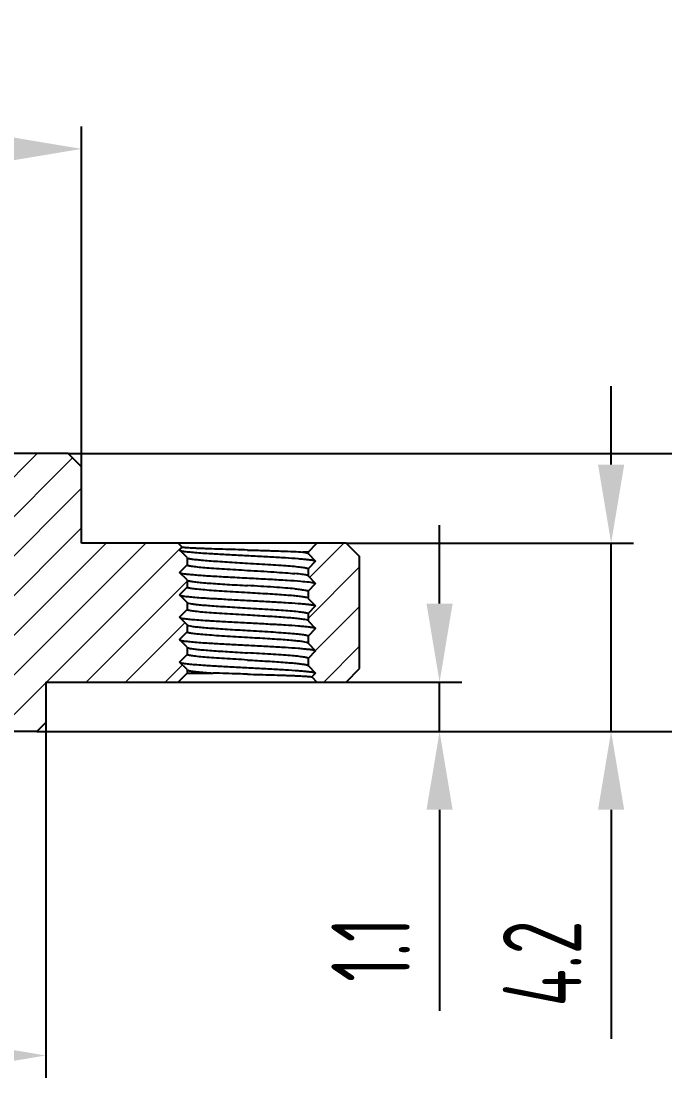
# Model space of a CAD drawing. Header units: inches. Extents: x -12 to 92, y -2 to 146.
# Drawn here: x 44.93 to 59.29, y 70.23 to 93.8 of the extents above; entities that cross this region are included whole.
import ezdxf

# ---------------------------------------------------------------- set-up
doc = ezdxf.new("R2010")
doc.units = ezdxf.units.IN
doc.header["$LTSCALE"] = 0.5
doc.header["$MEASUREMENT"] = 0
doc.layers.add('5剖面线层', color=2, linetype='Continuous')
doc.layers.add('7标注层', color=4, linetype='Continuous')
doc.styles.add('PC_TEXTSTYLE', font='ISOCP.SHX', dxfattribs={"width": 0.707, "bigfont": 'GBCBIG.SHX'})
doc.dimstyles.new('GB_LINEAR', dxfattribs={"dimtxt": 3.5, "dimasz": 3.5, "dimexe": 1, "dimexo": 0, "dimgap": 1.5, "dimtad": 1, "dimdsep": 46, "dimtxsty": 'PC_TEXTSTYLE', "dimcen": 0, "dimclrd": 256, "dimclrt": 3, "dimadec": 0, "dimazin": 2, "dimtp": 0.1, "dimtm": 0.1, "dimtfac": 0.71, "dimtdec": 3, "dimtmove": 0, "dimatfit": 3, "dimfxl": 1, "dimtfill": 1, "dimarcsym": 0})

# ---------------------------------------------------------------- blocks, each defined once
blk = doc.blocks.new('*D4')
at = {"layer": '7标注层', "lineweight": -2}
for p, q in [((54.266, 80.806), (54.266, 82.556)), ((54.266, 77.956), (54.266, 79.056)), ((54.266, 76.206), (54.266, 71.719))]:
    blk.add_line(p, q, dxfattribs=at)
at = {"layer": '7标注层', "color": 0, "lineweight": -2}
for p, q in [((52.181, 79.056), (54.766, 79.056)), ((45.281, 77.956), (54.766, 77.956))]:
    blk.add_line(p, q, dxfattribs=at)
at = {"layer": '7标注层'}
for points in [[(53.974, 80.806), (54.557, 80.806), (54.266, 79.056)], [(54.557, 76.206), (53.974, 76.206), (54.266, 77.956)]]:
    blk.add_solid(points, dxfattribs=at)
at = {"layer": 'Defpoints', "color": 0}
for p in [(52.181, 79.056), (54.266, 79.056), (45.281, 77.956)]:
    blk.add_point(p, dxfattribs=at)
at = {"layer": '7标注层', "color": 3, "insert": (52.728, 73.088), "char_height": 1.75, "attachment_point": 5, "rotation": 90, "style": 'PC_TEXTSTYLE', "bg_fill": 3, "box_fill_scale": 1.25, "bg_fill_color": 257, "bg_fill_transparency": 0}
blk.add_mtext('1.1', dxfattribs=at)
blk = doc.blocks.new('*D5')
at = {"layer": '7标注层', "lineweight": -2}
for p, q in [((58.093, 83.906), (58.093, 85.656)), ((58.093, 77.956), (58.093, 82.156)), ((58.093, 76.206), (58.093, 71.1))]:
    blk.add_line(p, q, dxfattribs=at)
at = {"layer": '7标注层', "color": 0, "lineweight": -2}
for p, q in [((52.181, 82.156), (58.593, 82.156)), ((45.281, 77.956), (58.593, 77.956))]:
    blk.add_line(p, q, dxfattribs=at)
at = {"layer": '7标注层'}
for points in [[(57.801, 83.906), (58.385, 83.906), (58.093, 82.156)], [(58.385, 76.206), (57.801, 76.206), (58.093, 77.956)]]:
    blk.add_solid(points, dxfattribs=at)
at = {"layer": 'Defpoints', "color": 0}
for p in [(52.181, 82.156), (58.093, 82.156), (45.281, 77.956)]:
    blk.add_point(p, dxfattribs=at)
at = {"layer": '7标注层', "color": 3, "insert": (56.556, 72.778), "char_height": 1.75, "attachment_point": 5, "rotation": 90, "style": 'PC_TEXTSTYLE', "bg_fill": 3, "box_fill_scale": 1.25, "bg_fill_color": 257, "bg_fill_transparency": 0}
blk.add_mtext('4.2', dxfattribs=at)
blk = doc.blocks.new('*D6')
at = {"layer": '7标注层', "color": 0, "lineweight": -2}
for p, q in [((45.981, 84.156), (62.476, 84.156)), ((45.281, 77.956), (62.476, 77.956))]:
    blk.add_line(p, q, dxfattribs=at)
at = {"layer": '7标注层', "lineweight": -2}
for p, q in [((61.976, 79.706), (61.976, 82.406)), ((61.976, 77.956), (61.976, 72.974))]:
    blk.add_line(p, q, dxfattribs=at)
at = {"layer": '7标注层'}
for points in [[(62.268, 82.406), (61.684, 82.406), (61.976, 84.156)], [(61.684, 79.706), (62.268, 79.706), (61.976, 77.956)]]:
    blk.add_solid(points, dxfattribs=at)
at = {"layer": 'Defpoints', "color": 0}
for p in [(45.981, 84.156), (61.976, 84.156), (45.281, 77.956)]:
    blk.add_point(p, dxfattribs=at)
at = {"layer": '7标注层', "color": 3, "insert": (60.439, 74.59), "char_height": 1.75, "attachment_point": 5, "rotation": 90, "style": 'PC_TEXTSTYLE', "bg_fill": 3, "box_fill_scale": 1.25, "bg_fill_color": 257, "bg_fill_transparency": 0}
blk.add_mtext('6.2', dxfattribs=at)
blk = doc.blocks.new('*D15')
at = {"layer": '7标注层', "color": 0, "lineweight": -2}
for p, q in [((32.681, 83.856), (32.681, 91.451)), ((46.281, 83.856), (46.281, 91.451))]:
    blk.add_line(p, q, dxfattribs=at)
at = {"layer": '7标注层', "lineweight": -2}
blk.add_line((34.431, 90.951), (44.531, 90.951), dxfattribs=at)
at = {"layer": '7标注层'}
for points in [[(34.431, 91.242), (34.431, 90.659), (32.681, 90.951)], [(44.531, 90.659), (44.531, 91.242), (46.281, 90.951)]]:
    blk.add_solid(points, dxfattribs=at)
at = {"layer": 'Defpoints', "color": 0}
for p in [(46.281, 90.951), (32.681, 83.856), (46.281, 83.856)]:
    blk.add_point(p, dxfattribs=at)
at = {"layer": '7标注层', "color": 3, "insert": (39.379, 92.488), "char_height": 1.75, "attachment_point": 5, "style": 'PC_TEXTSTYLE', "bg_fill": 3, "box_fill_scale": 1.25, "bg_fill_color": 257, "bg_fill_transparency": 0}
blk.add_mtext('%%c13.6', dxfattribs=at)
blk = doc.blocks.new('*D16')
at = {"layer": '7标注层', "color": 0, "lineweight": -2}
for p, q in [((33.481, 78.156), (33.481, 70.226)), ((45.481, 78.156), (45.481, 70.226))]:
    blk.add_line(p, q, dxfattribs=at)
at = {"layer": '7标注层', "lineweight": -2}
blk.add_line((35.231, 70.726), (43.731, 70.726), dxfattribs=at)
at = {"layer": '7标注层'}
for points in [[(35.231, 71.018), (35.231, 70.434), (33.481, 70.726)], [(43.731, 70.434), (43.731, 71.018), (45.481, 70.726)]]:
    blk.add_solid(points, dxfattribs=at)
at = {"layer": 'Defpoints', "color": 0}
for p in [(33.481, 78.156), (45.481, 78.156), (45.481, 70.726)]:
    blk.add_point(p, dxfattribs=at)
at = {"layer": '7标注层', "color": 3, "insert": (39.203, 72.264), "char_height": 1.75, "attachment_point": 5, "style": 'PC_TEXTSTYLE', "bg_fill": 3, "box_fill_scale": 1.25, "bg_fill_color": 257, "bg_fill_transparency": 0}
blk.add_mtext('%%C12', dxfattribs=at)

msp = doc.modelspace()

# ---------------------------------------------------------------- hatches: boundary and pattern name
at = {"layer": '5剖面线层', "linetype": 'Continuous', "lineweight": 18}
h = msp.add_hatch(dxfattribs=at)
h.set_pattern_fill('ANSI31', color=256, scale=5, style=0)
h.set_pattern_definition([(45, (0, 3.50954), (-0.4419417, 0.4419417), [])])
edge = h.paths.add_edge_path()
edge.add_line((32.681, 82.156), (30.531, 82.156))
edge.add_line((30.531, 82.156), (30.439, 82.065))
edge.add_line((30.439, 82.065), (30.491, 82.013))
edge.add_spline(control_points=[(30.497, 82.009), (30.496, 82.01), (30.494, 82.011), (30.492, 82.012)], knot_values=[0.838966, 0.838966, 0.838966, 0.838966, 1, 1, 1, 1], degree=3, periodic=0)
edge.add_line((30.502, 82.005), (30.331, 81.833))
edge.add_line((30.331, 81.833), (30.331, 81.673))
edge.add_line((30.331, 81.673), (30.491, 81.513))
edge.add_spline(control_points=[(30.497, 81.509), (30.496, 81.51), (30.494, 81.511), (30.492, 81.512)], knot_values=[0.843326, 0.843326, 0.843326, 0.843326, 1, 1, 1, 1], degree=3, periodic=0)
edge.add_line((30.502, 81.505), (30.331, 81.333))
edge.add_line((30.331, 81.333), (30.331, 81.173))
edge.add_line((30.331, 81.173), (30.491, 81.013))
edge.add_spline(control_points=[(30.497, 81.009), (30.496, 81.01), (30.494, 81.011), (30.492, 81.012)], knot_values=[0.843326, 0.843326, 0.843326, 0.843326, 1, 1, 1, 1], degree=3, periodic=0)
edge.add_line((30.502, 81.005), (30.331, 80.833))
edge.add_line((30.331, 80.833), (30.331, 80.673))
edge.add_line((30.331, 80.673), (30.491, 80.513))
edge.add_spline(control_points=[(30.497, 80.509), (30.496, 80.51), (30.494, 80.511), (30.492, 80.512)], knot_values=[0.843326, 0.843326, 0.843326, 0.843326, 1, 1, 1, 1], degree=3, periodic=0)
edge.add_line((30.502, 80.505), (30.331, 80.333))
edge.add_line((30.331, 80.333), (30.331, 80.173))
edge.add_line((30.331, 80.173), (30.491, 80.013))
edge.add_spline(control_points=[(30.497, 80.009), (30.496, 80.01), (30.494, 80.011), (30.492, 80.012)], knot_values=[0.843326, 0.843326, 0.843326, 0.843326, 1, 1, 1, 1], degree=3, periodic=0)
edge.add_line((30.502, 80.005), (30.331, 79.833))
edge.add_line((30.331, 79.833), (30.331, 79.673))
edge.add_line((30.331, 79.673), (30.492, 79.512))
edge.add_spline(control_points=[(30.496, 79.509), (30.495, 79.51), (30.494, 79.511), (30.492, 79.512)], knot_values=[0.944208, 0.944208, 0.944208, 0.944208, 1, 1, 1, 1], degree=3, periodic=0)
edge.add_line((30.503, 79.505), (30.331, 79.333))
edge.add_line((30.331, 79.333), (30.331, 79.256))
edge.add_line((30.331, 79.256), (30.531, 79.056))
edge.add_line((30.531, 79.056), (33.481, 79.056))
edge.add_line((33.481, 79.056), (33.481, 78.156))
edge.add_line((33.481, 78.156), (33.681, 77.956))
edge.add_line((33.681, 77.956), (35.931, 77.956))
edge.add_line((35.931, 77.956), (35.931, 82.256))
edge.add_line((35.931, 82.256), (35.431, 82.256))
edge.add_line((35.431, 82.256), (35.431, 83.256))
edge.add_line((35.431, 83.256), (37.881, 83.256))
edge.add_line((37.881, 83.256), (37.881, 83.956))
edge.add_line((37.881, 83.956), (37.681, 84.156))
edge.add_line((37.681, 84.156), (32.981, 84.156))
edge.add_line((32.981, 84.156), (32.681, 83.856))
edge.add_line((32.681, 83.856), (32.681, 82.156))
edge = h.paths.add_edge_path()
edge.add_line((45.481, 79.056), (48.431, 79.056))
edge.add_line((48.431, 79.056), (48.631, 79.256))
edge.add_line((48.631, 79.256), (48.631, 79.333))
edge.add_line((48.631, 79.333), (48.47, 79.494))
edge.add_spline(control_points=[(48.469, 79.495), (48.467, 79.496), (48.466, 79.497), (48.464, 79.498)], knot_values=[0, 0, 0, 0, 0.156674, 0.156674, 0.156674, 0.156674], degree=3, periodic=0)
edge.add_line((48.459, 79.502), (48.631, 79.673))
edge.add_line((48.631, 79.673), (48.631, 79.833))
edge.add_line((48.631, 79.833), (48.47, 79.994))
edge.add_spline(control_points=[(48.469, 79.995), (48.467, 79.996), (48.466, 79.997), (48.464, 79.998)], knot_values=[0, 0, 0, 0, 0.156674, 0.156674, 0.156674, 0.156674], degree=3, periodic=0)
edge.add_line((48.459, 80.002), (48.631, 80.173))
edge.add_line((48.631, 80.173), (48.631, 80.333))
edge.add_line((48.631, 80.333), (48.47, 80.494))
edge.add_spline(control_points=[(48.469, 80.495), (48.467, 80.496), (48.466, 80.497), (48.464, 80.498)], knot_values=[0, 0, 0, 0, 0.156674, 0.156674, 0.156674, 0.156674], degree=3, periodic=0)
edge.add_line((48.459, 80.502), (48.631, 80.673))
edge.add_line((48.631, 80.673), (48.631, 80.833))
edge.add_line((48.631, 80.833), (48.47, 80.994))
edge.add_spline(control_points=[(48.469, 80.995), (48.467, 80.996), (48.466, 80.997), (48.464, 80.998)], knot_values=[0, 0, 0, 0, 0.156674, 0.156674, 0.156674, 0.156674], degree=3, periodic=0)
edge.add_line((48.459, 81.002), (48.631, 81.173))
edge.add_line((48.631, 81.173), (48.631, 81.333))
edge.add_line((48.631, 81.333), (48.47, 81.494))
edge.add_spline(control_points=[(48.469, 81.495), (48.467, 81.496), (48.466, 81.497), (48.464, 81.498)], knot_values=[0, 0, 0, 0, 0.156184, 0.156184, 0.156184, 0.156184], degree=3, periodic=0)
edge.add_line((48.459, 81.502), (48.631, 81.673))
edge.add_line((48.631, 81.673), (48.631, 81.833))
edge.add_line((48.631, 81.833), (48.47, 81.994))
edge.add_spline(control_points=[(48.469, 81.995), (48.467, 81.996), (48.466, 81.997), (48.464, 81.998)], knot_values=[0, 0, 0, 0, 0.156674, 0.156674, 0.156674, 0.156674], degree=3, periodic=0)
edge.add_line((48.459, 82.002), (48.522, 82.065))
edge.add_line((48.522, 82.065), (48.431, 82.156))
edge.add_line((48.431, 82.156), (46.281, 82.156))
edge.add_line((46.281, 82.156), (46.281, 83.856))
edge.add_line((46.281, 83.856), (45.981, 84.156))
edge.add_line((45.981, 84.156), (41.281, 84.156))
edge.add_line((41.281, 84.156), (41.081, 83.956))
edge.add_line((41.081, 83.956), (41.081, 83.256))
edge.add_line((41.081, 83.256), (43.531, 83.256))
edge.add_line((43.531, 83.256), (43.531, 82.256))
edge.add_line((43.531, 82.256), (43.031, 82.256))
edge.add_line((43.031, 82.256), (43.031, 77.956))
edge.add_line((43.031, 77.956), (45.281, 77.956))
edge.add_line((45.281, 77.956), (45.481, 78.156))
edge.add_line((45.481, 78.156), (45.481, 79.056))
edge = h.paths.add_edge_path()
edge.add_line((51.331, 80.583), (51.331, 80.423))
edge.add_line((51.331, 80.423), (51.491, 80.263))
edge.add_spline(control_points=[(51.497, 80.259), (51.496, 80.26), (51.494, 80.261), (51.492, 80.262)], knot_values=[0.843326, 0.843326, 0.843326, 0.843326, 1, 1, 1, 1], degree=3, periodic=0)
edge.add_line((51.502, 80.255), (51.331, 80.083))
edge.add_line((51.331, 80.083), (51.331, 79.923))
edge.add_line((51.331, 79.923), (51.491, 79.763))
edge.add_spline(control_points=[(51.497, 79.759), (51.496, 79.76), (51.494, 79.761), (51.492, 79.762)], knot_values=[0.843326, 0.843326, 0.843326, 0.843326, 1, 1, 1, 1], degree=3, periodic=0)
edge.add_line((51.502, 79.755), (51.331, 79.583))
edge.add_line((51.331, 79.583), (51.331, 79.423))
edge.add_line((51.331, 79.423), (51.491, 79.263))
edge.add_spline(control_points=[(51.497, 79.259), (51.496, 79.26), (51.494, 79.261), (51.492, 79.262)], knot_values=[0.843326, 0.843326, 0.843326, 0.843326, 1, 1, 1, 1], degree=3, periodic=0)
edge.add_line((51.502, 79.255), (51.417, 79.17))
edge.add_line((51.417, 79.17), (51.531, 79.056))
edge.add_line((51.531, 79.056), (52.181, 79.056))
edge.add_line((52.181, 79.056), (52.481, 79.356))
edge.add_line((52.481, 79.356), (52.481, 81.856))
edge.add_line((52.481, 81.856), (52.181, 82.156))
edge.add_line((52.181, 82.156), (51.531, 82.156))
edge.add_line((51.531, 82.156), (51.331, 81.956))
edge.add_line((51.331, 81.956), (51.331, 81.923))
edge.add_line((51.331, 81.923), (51.491, 81.763))
edge.add_spline(control_points=[(51.497, 81.759), (51.496, 81.76), (51.494, 81.761), (51.492, 81.762)], knot_values=[0.843326, 0.843326, 0.843326, 0.843326, 1, 1, 1, 1], degree=3, periodic=0)
edge.add_line((51.502, 81.755), (51.331, 81.583))
edge.add_line((51.331, 81.583), (51.331, 81.423))
edge.add_line((51.331, 81.423), (51.491, 81.263))
edge.add_spline(control_points=[(51.497, 81.259), (51.496, 81.26), (51.494, 81.261), (51.492, 81.262)], knot_values=[0.841646, 0.841646, 0.841646, 0.841646, 1, 1, 1, 1], degree=3, periodic=0)
edge.add_line((51.502, 81.255), (51.331, 81.083))
edge.add_line((51.331, 81.083), (51.331, 80.923))
edge.add_line((51.331, 80.923), (51.491, 80.763))
edge.add_spline(control_points=[(51.497, 80.759), (51.496, 80.76), (51.494, 80.761), (51.492, 80.762)], knot_values=[0.843326, 0.843326, 0.843326, 0.843326, 1, 1, 1, 1], degree=3, periodic=0)
edge.add_line((51.502, 80.755), (51.331, 80.583))
edge = h.paths.add_edge_path()
edge.add_line((27.631, 80.423), (27.631, 80.583))
edge.add_line((27.631, 80.583), (27.47, 80.744))
edge.add_spline(control_points=[(27.469, 80.745), (27.467, 80.746), (27.466, 80.747), (27.464, 80.748)], knot_values=[0, 0, 0, 0, 0.156674, 0.156674, 0.156674, 0.156674], degree=3, periodic=0)
edge.add_line((27.459, 80.752), (27.631, 80.923))
edge.add_line((27.631, 80.923), (27.631, 81.083))
edge.add_line((27.631, 81.083), (27.47, 81.244))
edge.add_spline(control_points=[(27.469, 81.245), (27.467, 81.246), (27.466, 81.247), (27.464, 81.248)], knot_values=[0, 0, 0, 0, 0.156674, 0.156674, 0.156674, 0.156674], degree=3, periodic=0)
edge.add_line((27.459, 81.252), (27.631, 81.423))
edge.add_line((27.631, 81.423), (27.631, 81.583))
edge.add_line((27.631, 81.583), (27.47, 81.744))
edge.add_spline(control_points=[(27.469, 81.745), (27.467, 81.746), (27.466, 81.747), (27.464, 81.748)], knot_values=[0, 0, 0, 0, 0.156674, 0.156674, 0.156674, 0.156674], degree=3, periodic=0)
edge.add_line((27.459, 81.752), (27.631, 81.923))
edge.add_line((27.631, 81.923), (27.631, 81.956))
edge.add_line((27.631, 81.956), (27.431, 82.156))
edge.add_line((27.431, 82.156), (26.781, 82.156))
edge.add_line((26.781, 82.156), (26.481, 81.856))
edge.add_line((26.481, 81.856), (26.481, 79.356))
edge.add_line((26.481, 79.356), (26.781, 79.056))
edge.add_line((26.781, 79.056), (27.431, 79.056))
edge.add_line((27.431, 79.056), (27.544, 79.17))
edge.add_line((27.544, 79.17), (27.47, 79.244))
edge.add_spline(control_points=[(27.469, 79.245), (27.467, 79.246), (27.466, 79.247), (27.464, 79.248)], knot_values=[0, 0, 0, 0, 0.173528, 0.173528, 0.173528, 0.173528], degree=3, periodic=0)
edge.add_line((27.459, 79.252), (27.631, 79.423))
edge.add_line((27.631, 79.423), (27.631, 79.583))
edge.add_line((27.631, 79.583), (27.47, 79.744))
edge.add_spline(control_points=[(27.469, 79.745), (27.467, 79.746), (27.466, 79.747), (27.464, 79.748)], knot_values=[0, 0, 0, 0, 0.146899, 0.146899, 0.146899, 0.146899], degree=3, periodic=0)
edge.add_line((27.459, 79.752), (27.631, 79.923))
edge.add_line((27.631, 79.923), (27.631, 80.083))
edge.add_line((27.631, 80.083), (27.47, 80.244))
edge.add_spline(control_points=[(27.469, 80.245), (27.467, 80.246), (27.466, 80.247), (27.464, 80.248)], knot_values=[0, 0, 0, 0, 0.156674, 0.156674, 0.156674, 0.156674], degree=3, periodic=0)
edge.add_line((27.459, 80.252), (27.631, 80.423))

# ---------------------------------------------------------------- linework, layer by layer
at = {"color": 7, "linetype": 'Continuous'}
for p, q in [((45.981, 84.156), (32.981, 84.156)), ((45.981, 84.156), (46.281, 83.856)), ((46.281, 82.156), (46.281, 83.856)), ((52.181, 82.156), (46.281, 82.156)), ((48.522, 82.065), (48.431, 82.156)), ((48.461, 82.003), (48.522, 82.065)), ((51.331, 81.956), (51.531, 82.156)), ((52.181, 82.156), (52.481, 81.856)), ((48.631, 81.833), (48.461, 82.003)), ((48.631, 81.833), (48.631, 81.673)), ((51.331, 81.956), (51.218, 81.956)), ((51.331, 81.956), (51.331, 81.923)), ((51.331, 81.923), (51.501, 81.753)), ((52.481, 79.356), (52.481, 81.856)), ((48.461, 81.503), (48.631, 81.673)), ((51.501, 81.753), (51.331, 81.583)), ((51.331, 81.583), (51.331, 81.423)), ((48.631, 81.333), (48.461, 81.503)), ((48.631, 81.333), (48.631, 81.173)), ((51.331, 81.423), (51.501, 81.253)), ((48.461, 81.003), (48.631, 81.173)), ((51.501, 81.253), (51.331, 81.083)), ((48.631, 80.833), (48.461, 81.003)), ((51.331, 81.083), (51.331, 80.923)), ((51.331, 80.923), (51.501, 80.753)), ((48.461, 80.503), (48.631, 80.673)), ((48.631, 80.833), (48.631, 80.673)), ((51.501, 80.753), (51.331, 80.583)), ((48.631, 80.333), (48.461, 80.503)), ((51.331, 80.583), (51.331, 80.423)), ((51.331, 80.423), (51.501, 80.253)), ((48.461, 80.003), (48.631, 80.173)), ((48.631, 80.333), (48.631, 80.173)), ((51.501, 80.253), (51.331, 80.083)), ((48.631, 79.833), (48.461, 80.003)), ((51.331, 80.083), (51.331, 79.923)), ((51.331, 79.923), (51.501, 79.753)), ((48.631, 79.833), (48.631, 79.673)), ((51.501, 79.753), (51.331, 79.583)), ((48.461, 79.503), (48.631, 79.673)), ((48.631, 79.333), (48.461, 79.503)), ((51.331, 79.583), (51.331, 79.423)), ((48.631, 79.256), (48.431, 79.056)), ((48.631, 79.333), (48.631, 79.256)), ((48.631, 79.256), (49.218, 79.256)), ((51.331, 79.423), (51.501, 79.253)), ((51.501, 79.253), (51.417, 79.17)), ((52.181, 79.056), (52.481, 79.356)), ((45.481, 79.056), (52.181, 79.056)), ((45.481, 79.056), (45.481, 78.156)), ((51.417, 79.17), (51.531, 79.056)), ((45.281, 77.956), (45.481, 78.156)), ((45.281, 77.956), (33.681, 77.956))]:
    msp.add_line(p, q, dxfattribs=at)
for points, knots in [([(49.981, 82.002), (49.888, 82.005), (49.705, 82.01), (49.439, 82.018), (49.227, 82.024), (49.071, 82.03), (48.966, 82.034), (48.87, 82.038), (48.784, 82.041), (48.71, 82.045), (48.648, 82.049), (48.604, 82.052), (48.575, 82.055), (48.558, 82.057), (48.544, 82.059), (48.534, 82.061), (48.527, 82.062), (48.523, 82.064), (48.522, 82.065)], [0, 0, 0, 0, 0.191163, 0.375851, 0.546731, 0.624931, 0.697278, 0.763109, 0.821797, 0.872823, 0.915706, 0.95008, 0.963987, 0.975663, 0.985091, 0.99227, 0.997213, 1, 1, 1, 1]), ([(48.464, 81.998), (48.468, 81.995), (48.48, 81.99), (48.491, 81.987), (48.499, 81.985)], [0, 0, 0, 0, 0.383763, 1, 1, 1, 1]), ([(48.499, 81.985), (48.524, 81.979), (48.589, 81.97), (48.706, 81.957), (48.858, 81.944), (49.08, 81.928), (49.373, 81.911), (49.731, 81.891), (50.106, 81.872), (50.472, 81.852), (50.807, 81.833), (51.057, 81.816), (51.226, 81.802), (51.324, 81.792), (51.401, 81.783), (51.445, 81.775), (51.463, 81.771)], [0, 0, 0, 0, 0.026489, 0.066196, 0.118075, 0.180693, 0.290854, 0.414233, 0.543032, 0.66911, 0.784501, 0.88192, 0.921921, 0.955252, 0.981398, 1, 1, 1, 1]), ([(48.633, 81.829), (48.635, 81.826), (48.643, 81.822), (48.651, 81.819), (48.656, 81.818)], [0, 0, 0, 0, 0.391472, 1, 1, 1, 1]), ([(48.656, 81.818), (48.665, 81.815), (48.687, 81.81), (48.742, 81.8), (48.833, 81.789), (48.968, 81.775), (49.132, 81.762), (49.321, 81.749), (49.607, 81.73), (49.829, 81.717), (49.981, 81.708)], [0, 0, 0, 0, 0.021245, 0.049526, 0.126576, 0.229133, 0.354262, 0.498338, 0.657132, 1, 1, 1, 1]), ([(49.981, 82.002), (50.111, 81.999), (50.36, 81.991), (50.705, 81.981), (50.987, 81.97), (51.151, 81.961), (51.218, 81.956)], [0, 0, 0, 0, 0.315775, 0.603058, 0.837861, 1, 1, 1, 1]), ([(51.218, 81.956), (51.234, 81.954), (51.262, 81.949), (51.29, 81.943), (51.302, 81.94)], [0, 0, 0, 0, 0.57731, 1, 1, 1, 1]), ([(51.302, 81.94), (51.308, 81.938), (51.317, 81.935), (51.326, 81.931), (51.328, 81.928)], [0, 0, 0, 0, 0.613929, 1, 1, 1, 1]), ([(48.631, 81.673), (48.631, 81.67), (48.637, 81.665), (48.646, 81.661), (48.663, 81.655), (48.693, 81.649), (48.737, 81.641), (48.794, 81.634), (48.891, 81.623), (49.038, 81.609), (49.24, 81.594), (49.471, 81.579), (49.721, 81.564), (49.893, 81.554), (49.981, 81.548)], [0, 0, 0, 0, 0.00747, 0.014087, 0.022891, 0.047241, 0.080542, 0.122566, 0.172957, 0.296883, 0.447682, 0.619591, 0.806106, 1, 1, 1, 1]), ([(49.981, 81.708), (50.068, 81.703), (50.241, 81.693), (50.491, 81.678), (50.721, 81.662), (50.923, 81.647), (51.07, 81.634), (51.167, 81.623), (51.224, 81.616), (51.269, 81.608), (51.298, 81.601), (51.315, 81.596), (51.324, 81.592), (51.331, 81.587), (51.331, 81.583)], [0, 0, 0, 0, 0.19389, 0.380401, 0.552304, 0.703096, 0.827026, 0.877423, 0.919452, 0.952757, 0.97711, 0.985914, 0.99253, 1, 1, 1, 1]), ([(51.463, 81.771), (51.47, 81.769), (51.482, 81.766), (51.493, 81.762), (51.497, 81.759)], [0, 0, 0, 0, 0.616237, 1, 1, 1, 1]), ([(48.464, 81.498), (48.468, 81.495), (48.48, 81.49), (48.491, 81.487), (48.499, 81.485)], [0, 0, 0, 0, 0.383524, 1, 1, 1, 1]), ([(48.499, 81.485), (48.519, 81.481), (48.57, 81.472), (48.66, 81.462), (48.775, 81.451), (48.915, 81.44), (49.075, 81.429), (49.321, 81.414), (49.655, 81.395), (50.069, 81.374), (50.475, 81.352), (50.843, 81.331), (51.071, 81.315), (51.174, 81.307)], [0, 0, 0, 0, 0.023526, 0.057372, 0.100937, 0.153392, 0.213711, 0.280724, 0.42945, 0.587942, 0.7438, 0.884816, 1, 1, 1, 1]), ([(49.981, 81.548), (50.177, 81.537), (50.459, 81.52), (50.812, 81.496), (50.969, 81.483), (51.04, 81.477)], [0, 0, 0, 0, 0.555382, 0.797824, 1, 1, 1, 1]), ([(51.298, 81.441), (51.284, 81.445), (51.251, 81.451), (51.166, 81.464), (51.093, 81.471), (51.04, 81.477)], [0, 0, 0, 0, 0.162304, 0.384803, 1, 1, 1, 1]), ([(51.328, 81.428), (51.325, 81.431), (51.315, 81.436), (51.304, 81.439), (51.298, 81.441)], [0, 0, 0, 0, 0.379316, 1, 1, 1, 1]), ([(49.981, 81.048), (49.893, 81.054), (49.721, 81.064), (49.471, 81.079), (49.24, 81.094), (49.038, 81.109), (48.891, 81.123), (48.794, 81.134), (48.737, 81.141), (48.693, 81.149), (48.663, 81.155), (48.646, 81.161), (48.637, 81.165), (48.631, 81.17), (48.631, 81.173)], [0, 0, 0, 0, 0.193895, 0.380424, 0.552341, 0.703134, 0.827049, 0.877437, 0.91946, 0.952761, 0.97711, 0.985914, 0.99253, 1, 1, 1, 1]), ([(48.633, 81.329), (48.635, 81.326), (48.643, 81.322), (48.651, 81.319), (48.656, 81.318)], [0, 0, 0, 0, 0.391717, 1, 1, 1, 1]), ([(48.656, 81.318), (48.665, 81.315), (48.687, 81.31), (48.742, 81.3), (48.833, 81.289), (48.968, 81.275), (49.132, 81.262), (49.321, 81.249), (49.607, 81.23), (49.829, 81.217), (49.981, 81.208)], [0, 0, 0, 0, 0.021212, 0.049463, 0.126468, 0.229003, 0.354134, 0.498232, 0.657058, 1, 1, 1, 1]), ([(51.04, 81.137), (50.969, 81.143), (50.812, 81.156), (50.459, 81.18), (50.177, 81.197), (49.981, 81.208)], [0, 0, 0, 0, 0.202176, 0.444618, 1, 1, 1, 1]), ([(51.04, 81.137), (51.082, 81.133), (51.154, 81.125), (51.237, 81.114), (51.286, 81.104), (51.307, 81.099), (51.32, 81.094), (51.326, 81.09), (51.331, 81.086), (51.331, 81.083)], [0, 0, 0, 0, 0.418668, 0.728048, 0.839101, 0.920445, 0.950105, 0.97272, 1, 1, 1, 1]), ([(51.174, 81.307), (51.233, 81.301), (51.314, 81.294), (51.411, 81.281), (51.448, 81.275), (51.463, 81.271)], [0, 0, 0, 0, 0.6152, 0.837735, 1, 1, 1, 1]), ([(51.463, 81.271), (51.47, 81.269), (51.482, 81.266), (51.493, 81.262), (51.497, 81.259)], [0, 0, 0, 0, 0.615273, 1, 1, 1, 1]), ([(48.464, 80.998), (48.468, 80.995), (48.48, 80.99), (48.491, 80.987), (48.499, 80.985)], [0, 0, 0, 0, 0.383763, 1, 1, 1, 1]), ([(48.499, 80.985), (48.524, 80.979), (48.589, 80.97), (48.706, 80.957), (48.858, 80.944), (49.08, 80.928), (49.373, 80.911), (49.731, 80.891), (50.106, 80.872), (50.472, 80.852), (50.807, 80.833), (51.057, 80.816), (51.226, 80.802), (51.324, 80.792), (51.401, 80.783), (51.445, 80.775), (51.463, 80.771)], [0, 0, 0, 0, 0.026489, 0.066196, 0.118075, 0.180693, 0.290854, 0.414233, 0.543032, 0.66911, 0.784501, 0.88192, 0.921921, 0.955252, 0.981398, 1, 1, 1, 1]), ([(51.305, 80.939), (51.296, 80.942), (51.275, 80.947), (51.219, 80.957), (51.128, 80.968), (50.994, 80.981), (50.829, 80.995), (50.64, 81.008), (50.354, 81.026), (50.132, 81.039), (49.981, 81.048)], [0, 0, 0, 0, 0.021219, 0.049476, 0.12649, 0.229029, 0.35416, 0.498254, 0.657075, 1, 1, 1, 1]), ([(51.328, 80.928), (51.326, 80.93), (51.318, 80.935), (51.31, 80.937), (51.305, 80.939)], [0, 0, 0, 0, 0.391664, 1, 1, 1, 1]), ([(49.981, 80.548), (49.893, 80.554), (49.721, 80.564), (49.471, 80.579), (49.24, 80.594), (49.038, 80.609), (48.891, 80.623), (48.794, 80.634), (48.737, 80.641), (48.693, 80.649), (48.663, 80.655), (48.646, 80.661), (48.637, 80.665), (48.631, 80.67), (48.631, 80.673)], [0, 0, 0, 0, 0.19389, 0.380402, 0.552305, 0.703096, 0.827026, 0.877423, 0.919452, 0.952757, 0.97711, 0.985914, 0.99253, 1, 1, 1, 1]), ([(48.633, 80.829), (48.636, 80.826), (48.647, 80.821), (48.657, 80.817), (48.664, 80.816)], [0, 0, 0, 0, 0.378579, 1, 1, 1, 1]), ([(48.664, 80.816), (48.687, 80.81), (48.744, 80.8), (48.847, 80.787), (48.983, 80.774), (49.146, 80.761), (49.333, 80.748), (49.614, 80.73), (49.832, 80.717), (49.981, 80.708)], [0, 0, 0, 0, 0.052969, 0.132339, 0.23605, 0.36126, 0.504486, 0.661663, 1, 1, 1, 1]), ([(49.981, 80.708), (50.068, 80.703), (50.241, 80.693), (50.491, 80.678), (50.721, 80.662), (50.923, 80.647), (51.07, 80.634), (51.167, 80.623), (51.224, 80.615), (51.269, 80.608), (51.298, 80.601), (51.315, 80.596), (51.324, 80.592), (51.331, 80.587), (51.331, 80.583)], [0, 0, 0, 0, 0.193908, 0.380397, 0.552328, 0.703122, 0.82705, 0.877434, 0.919463, 0.952761, 0.977109, 0.985915, 0.99253, 1, 1, 1, 1]), ([(51.463, 80.771), (51.47, 80.769), (51.482, 80.766), (51.493, 80.762), (51.497, 80.759)], [0, 0, 0, 0, 0.616237, 1, 1, 1, 1]), ([(48.464, 80.498), (48.468, 80.495), (48.48, 80.49), (48.491, 80.487), (48.499, 80.485)], [0, 0, 0, 0, 0.383763, 1, 1, 1, 1]), ([(48.499, 80.485), (48.524, 80.479), (48.589, 80.47), (48.706, 80.457), (48.858, 80.444), (49.08, 80.428), (49.373, 80.411), (49.731, 80.391), (50.106, 80.372), (50.472, 80.352), (50.807, 80.333), (51.057, 80.316), (51.226, 80.302), (51.324, 80.292), (51.401, 80.283), (51.445, 80.275), (51.463, 80.271)], [0, 0, 0, 0, 0.026489, 0.066196, 0.118075, 0.180693, 0.290854, 0.414233, 0.543032, 0.66911, 0.784501, 0.88192, 0.921921, 0.955252, 0.981398, 1, 1, 1, 1]), ([(51.297, 80.441), (51.274, 80.447), (51.217, 80.457), (51.113, 80.47), (50.978, 80.483), (50.815, 80.496), (50.628, 80.509), (50.347, 80.527), (50.129, 80.54), (49.981, 80.548)], [0, 0, 0, 0, 0.053065, 0.132508, 0.236261, 0.361477, 0.504672, 0.661795, 1, 1, 1, 1]), ([(51.328, 80.428), (51.325, 80.431), (51.315, 80.436), (51.304, 80.439), (51.297, 80.441)], [0, 0, 0, 0, 0.378254, 1, 1, 1, 1]), ([(49.981, 80.048), (49.893, 80.054), (49.721, 80.064), (49.471, 80.079), (49.24, 80.094), (49.038, 80.109), (48.891, 80.123), (48.794, 80.134), (48.737, 80.141), (48.693, 80.149), (48.663, 80.155), (48.646, 80.161), (48.637, 80.165), (48.631, 80.17), (48.631, 80.173)], [0, 0, 0, 0, 0.193891, 0.380415, 0.552333, 0.703131, 0.827052, 0.87744, 0.919463, 0.952762, 0.977111, 0.985914, 0.99253, 1, 1, 1, 1]), ([(48.633, 80.329), (48.636, 80.326), (48.647, 80.321), (48.658, 80.317), (48.664, 80.315)], [0, 0, 0, 0, 0.377969, 1, 1, 1, 1]), ([(48.664, 80.315), (48.687, 80.309), (48.745, 80.3), (48.848, 80.287), (48.983, 80.274), (49.147, 80.261), (49.334, 80.248), (49.614, 80.23), (49.832, 80.217), (49.981, 80.208)], [0, 0, 0, 0, 0.053149, 0.132648, 0.236431, 0.361651, 0.504825, 0.661907, 1, 1, 1, 1]), ([(49.981, 80.208), (50.068, 80.203), (50.241, 80.193), (50.491, 80.178), (50.721, 80.162), (50.923, 80.147), (51.07, 80.134), (51.167, 80.123), (51.224, 80.116), (51.269, 80.108), (51.298, 80.101), (51.315, 80.096), (51.324, 80.092), (51.331, 80.087), (51.331, 80.083)], [0, 0, 0, 0, 0.193891, 0.380408, 0.552313, 0.703103, 0.827029, 0.877426, 0.919454, 0.952758, 0.97711, 0.985914, 0.99253, 1, 1, 1, 1]), ([(51.463, 80.271), (51.47, 80.269), (51.482, 80.266), (51.493, 80.262), (51.497, 80.259)], [0, 0, 0, 0, 0.616237, 1, 1, 1, 1]), ([(48.464, 79.998), (48.468, 79.995), (48.48, 79.99), (48.491, 79.987), (48.499, 79.985)], [0, 0, 0, 0, 0.383763, 1, 1, 1, 1]), ([(48.499, 79.985), (48.524, 79.979), (48.589, 79.97), (48.706, 79.957), (48.858, 79.944), (49.08, 79.928), (49.373, 79.911), (49.731, 79.891), (50.106, 79.872), (50.472, 79.852), (50.807, 79.833), (51.057, 79.816), (51.226, 79.802), (51.324, 79.792), (51.401, 79.783), (51.445, 79.775), (51.463, 79.771)], [0, 0, 0, 0, 0.026489, 0.066196, 0.118075, 0.180693, 0.290854, 0.414233, 0.543032, 0.66911, 0.784501, 0.88192, 0.921921, 0.955252, 0.981398, 1, 1, 1, 1]), ([(51.297, 79.941), (51.275, 79.947), (51.217, 79.957), (51.114, 79.97), (50.979, 79.983), (50.815, 79.996), (50.628, 80.009), (50.347, 80.027), (50.129, 80.04), (49.981, 80.048)], [0, 0, 0, 0, 0.052937, 0.132284, 0.235984, 0.361195, 0.504429, 0.66162, 1, 1, 1, 1]), ([(51.328, 79.928), (51.325, 79.931), (51.315, 79.936), (51.304, 79.939), (51.297, 79.941)], [0, 0, 0, 0, 0.378687, 1, 1, 1, 1]), ([(48.633, 79.829), (48.636, 79.826), (48.647, 79.821), (48.657, 79.817), (48.664, 79.816)], [0, 0, 0, 0, 0.378689, 1, 1, 1, 1]), ([(48.664, 79.816), (48.687, 79.81), (48.744, 79.8), (48.847, 79.787), (48.982, 79.774), (49.146, 79.761), (49.333, 79.748), (49.614, 79.73), (49.832, 79.717), (49.981, 79.708)], [0, 0, 0, 0, 0.052937, 0.132287, 0.235991, 0.361206, 0.504443, 0.661633, 1, 1, 1, 1]), ([(51.331, 79.583), (51.331, 79.587), (51.324, 79.592), (51.315, 79.596), (51.298, 79.601), (51.269, 79.608), (51.224, 79.615), (51.167, 79.623), (51.07, 79.634), (50.923, 79.647), (50.721, 79.662), (50.491, 79.678), (50.241, 79.693), (50.068, 79.703), (49.981, 79.708)], [0, 0, 0, 0, 0.00747, 0.014087, 0.022891, 0.047241, 0.080542, 0.122566, 0.172957, 0.296883, 0.447682, 0.619591, 0.806106, 1, 1, 1, 1]), ([(51.463, 79.771), (51.47, 79.769), (51.482, 79.766), (51.493, 79.762), (51.497, 79.759)], [0, 0, 0, 0, 0.616237, 1, 1, 1, 1]), ([(48.464, 79.498), (48.468, 79.495), (48.48, 79.49), (48.491, 79.487), (48.499, 79.485)], [0, 0, 0, 0, 0.383763, 1, 1, 1, 1]), ([(48.499, 79.485), (48.524, 79.479), (48.589, 79.47), (48.706, 79.457), (48.858, 79.444), (49.08, 79.428), (49.373, 79.411), (49.731, 79.391), (50.106, 79.372), (50.472, 79.352), (50.807, 79.333), (51.057, 79.316), (51.226, 79.302), (51.324, 79.292), (51.401, 79.283), (51.445, 79.275), (51.463, 79.271)], [0, 0, 0, 0, 0.026489, 0.066196, 0.118075, 0.180693, 0.290854, 0.414233, 0.543032, 0.66911, 0.784501, 0.88192, 0.921921, 0.955252, 0.981398, 1, 1, 1, 1]), ([(49.981, 79.548), (49.893, 79.554), (49.721, 79.564), (49.471, 79.579), (49.24, 79.594), (49.038, 79.609), (48.891, 79.623), (48.794, 79.634), (48.737, 79.641), (48.693, 79.649), (48.663, 79.655), (48.646, 79.661), (48.637, 79.665), (48.631, 79.67), (48.631, 79.673)], [0, 0, 0, 0, 0.193911, 0.380406, 0.552336, 0.703124, 0.827047, 0.877431, 0.919461, 0.952759, 0.977109, 0.985915, 0.99253, 1, 1, 1, 1]), ([(49.981, 79.548), (50.129, 79.54), (50.347, 79.527), (50.628, 79.509), (50.814, 79.496), (50.978, 79.483), (51.113, 79.47), (51.216, 79.457), (51.274, 79.447), (51.297, 79.441)], [0, 0, 0, 0, 0.338103, 0.495188, 0.638372, 0.763596, 0.867372, 0.94686, 1, 1, 1, 1]), ([(48.633, 79.329), (48.635, 79.326), (48.643, 79.322), (48.651, 79.319), (48.656, 79.318)], [0, 0, 0, 0, 0.392512, 1, 1, 1, 1]), ([(48.656, 79.318), (48.666, 79.315), (48.691, 79.309), (48.757, 79.298), (48.867, 79.285), (49.029, 79.27), (49.151, 79.261), (49.218, 79.256)], [0, 0, 0, 0, 0.057168, 0.135399, 0.352695, 0.644459, 1, 1, 1, 1]), ([(49.981, 79.232), (49.913, 79.234), (49.658, 79.242), (49.404, 79.249), (49.218, 79.256)], [0, 0, 0, 0, 0.266405, 1, 1, 1, 1]), ([(49.981, 79.232), (50.072, 79.23), (50.252, 79.224), (50.514, 79.217), (50.722, 79.21), (50.876, 79.205), (50.98, 79.201), (51.074, 79.197), (51.158, 79.193), (51.231, 79.189), (51.293, 79.186), (51.337, 79.182), (51.365, 79.18), (51.382, 79.178), (51.395, 79.176), (51.406, 79.174), (51.412, 79.172), (51.416, 79.171), (51.417, 79.17)], [0, 0, 0, 0, 0.191101, 0.375733, 0.546587, 0.624783, 0.697127, 0.762958, 0.82165, 0.872683, 0.915579, 0.949971, 0.96389, 0.97558, 0.985025, 0.992222, 0.997187, 1, 1, 1, 1]), ([(51.297, 79.441), (51.304, 79.439), (51.314, 79.436), (51.325, 79.431), (51.328, 79.428)], [0, 0, 0, 0, 0.622005, 1, 1, 1, 1]), ([(51.463, 79.271), (51.47, 79.269), (51.482, 79.266), (51.493, 79.262), (51.497, 79.259)], [0, 0, 0, 0, 0.616237, 1, 1, 1, 1])]:
    msp.add_open_spline(points, degree=3, knots=knots, dxfattribs=at)

# ---------------------------------------------------------------- next in the draw order: dimensions: what is measured, and where the dimension line sits
at = {"layer": '7标注层'}
dim = msp.add_linear_dim(base=(54.266, 79.056), p1=(45.281, 77.956), p2=(52.181, 79.056), angle=90, dimstyle='GB_LINEAR', override={"dimscale": 0.5, "dimtvp": 0.1, "dimtfill": 1, "dimtfillclr": 0}, dxfattribs=at)
dim.commit()
dim.dimension.update_dxf_attribs({"geometry": '*D4', "text_midpoint": (54.266, 73.088), "dimtype": 160})

# ---------------------------------------------------------------- next in the draw order: dimensions: what is measured, and where the dimension line sits
dim = msp.add_linear_dim(base=(58.093, 82.156), p1=(45.281, 77.956), p2=(52.181, 82.156), angle=90, dimstyle='GB_LINEAR', override={"dimscale": 0.5, "dimtvp": 0.1, "dimtfill": 1, "dimtfillclr": 0}, dxfattribs=at)
dim.commit()
dim.dimension.update_dxf_attribs({"geometry": '*D5', "text_midpoint": (58.093, 72.778), "dimtype": 160})

# ---------------------------------------------------------------- next in the draw order: dimensions: what is measured, and where the dimension line sits
dim = msp.add_linear_dim(base=(61.976, 84.156), p1=(45.281, 77.956), p2=(45.981, 84.156), angle=90, dimstyle='GB_LINEAR', override={"dimscale": 0.5, "dimtvp": 0.1, "dimtfill": 1, "dimtfillclr": 0}, dxfattribs=at)
dim.commit()
dim.dimension.update_dxf_attribs({"geometry": '*D6', "text_midpoint": (61.976, 74.59), "dimtype": 160})

# ---------------------------------------------------------------- next in the draw order: dimensions: what is measured, and where the dimension line sits
for base, p1, p2, text, picture, middle in [((46.281, 90.951), (32.681, 83.856), (46.281, 83.856), '%%c<>', '*D15', (39.379, 90.951)), ((45.481, 70.726), (33.481, 78.156), (45.481, 78.156), '%%C<>', '*D16', (39.203, 70.726))]:
    dim = msp.add_linear_dim(base=base, p1=p1, p2=p2, text=text, dimstyle='GB_LINEAR', override={"dimscale": 0.5, "dimtvp": 0.1, "dimtfill": 1, "dimtfillclr": 0}, dxfattribs=at)
    dim.commit()
    dim.dimension.update_dxf_attribs({"geometry": picture, "text_midpoint": middle, "dimtype": 160})

doc.saveas('drawing.dxf')
